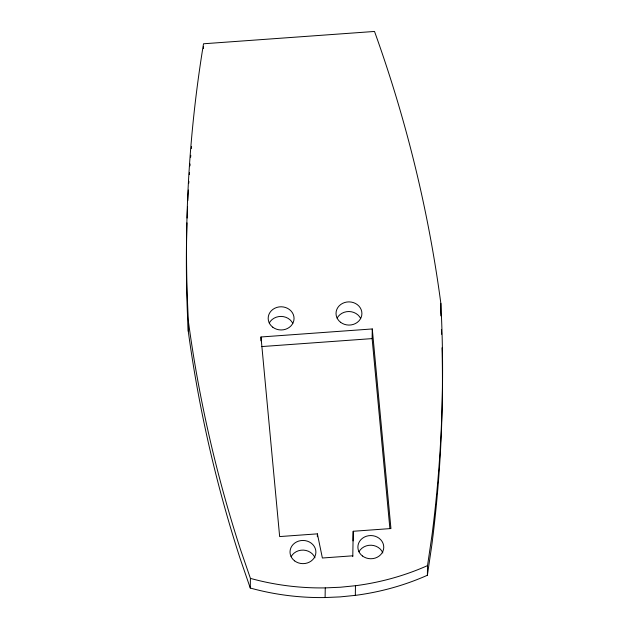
<?xml version="1.0" encoding="UTF-8"?>
<svg xmlns="http://www.w3.org/2000/svg" width="629" height="629" viewBox="0 0 629 629"><rect width="100%" height="100%" fill="white"/><g stroke="black" fill="none" stroke-linecap="round" stroke-linejoin="round"><path stroke-width="0.94" d="M442.03 347.79A1604.304 1438.232 0.9 0 1 431.871 544.714L427.382 575.268A240.074 215.22 0.9 0 1 355.322 595.372L340.25 596.89L325.099 597.55A240.074 215.22 0.9 0 1 250.263 588.036L240.129 558.544A1595.144 1430.024 0.9 0 1 188.26 331.184L188.417 321.529A1594.987 1429.882 0.9 0 1 203.521 43.778L374.514 31.45A1604.139 1438.091 0.9 0 1 440.843 303.335L440.685 312.983A1604.304 1438.232 0.9 0 1 440.835 315.884M203.442 48.606L203.474 46.672M250.263 588.036L250.421 578.381L240.278 548.889A1595.144 1430.024 0.9 0 1 188.417 321.529M260.933 340.839L260.996 336.979L372.274 328.951L390.939 528.549L353.215 531.269L352.783 556.626M317.338 536.749L317.386 533.856L279.653 536.576L260.996 336.979M325.099 597.55L325.248 587.895A240.074 215.22 0.9 0 1 250.421 578.381M353.058 540.924L353.215 531.269M355.322 595.372L355.471 585.717A240.074 215.22 0.9 0 0 427.531 565.613L432.021 535.059A1604.304 1438.232 0.9 0 0 440.843 303.335M389.87 528.423L372.124 338.606L372.274 328.951M427.382 575.268L427.531 565.613M355.471 585.717L340.399 587.234L325.248 587.895M261.821 346.563L372.124 338.606M352.775 555.808L322.378 558.002L317.386 533.856M291.109 556.72A12.942 11.597 0.9 0 1 303.422 550.116A12.942 11.597 0.9 0 1 314.987 557.813M358.962 551.83A12.942 11.597 0.9 0 1 371.275 545.225A12.942 11.597 0.9 0 1 382.841 552.915M269.259 323.047A12.942 11.597 0.9 0 1 281.155 316.426A12.942 11.597 0.9 0 1 292.823 323.432M337.113 318.156A12.942 11.597 0.9 0 1 349.009 311.536A12.942 11.597 0.9 0 1 360.684 318.541M441.44 329.415A1604.304 1438.232 0.9 0 1 441.621 334.251M188.26 331.184A1594.987 1429.882 0.9 0 1 186.955 222.878M187.112 218.043A1594.987 1429.882 0.9 0 1 187.56 206.446M187.819 200.651A1594.987 1429.882 0.9 0 1 188.37 190.021M188.763 183.259A1594.987 1429.882 0.9 0 1 188.889 181.333M189.329 174.571A1594.987 1429.882 0.9 0 1 189.463 172.645M189.95 165.891A1594.987 1429.882 0.9 0 1 190.092 163.957M190.626 157.203A1594.987 1429.882 0.9 0 1 190.784 155.277M191.365 148.53A1594.987 1429.882 0.9 0 1 191.538 146.596M294.608 560.879A12.942 11.597 0.9 0 0 315.695 554.141A12.942 11.597 0.9 0 0 298.578 541.121A12.942 11.597 0.9 0 0 294.608 560.879M362.469 555.989A12.942 11.597 0.9 0 0 383.556 549.251A12.942 11.597 0.9 0 0 366.44 536.23A12.942 11.597 0.9 0 0 362.469 555.989M340.619 322.315A12.942 11.597 0.9 0 0 361.706 315.577A12.942 11.597 0.9 0 0 344.59 302.549A12.942 11.597 0.9 0 0 340.619 322.315M272.766 327.206A12.942 11.597 0.9 0 0 293.845 320.468A12.942 11.597 0.9 0 0 276.736 307.447A12.942 11.597 0.9 0 0 272.766 327.206"/></g></svg>
